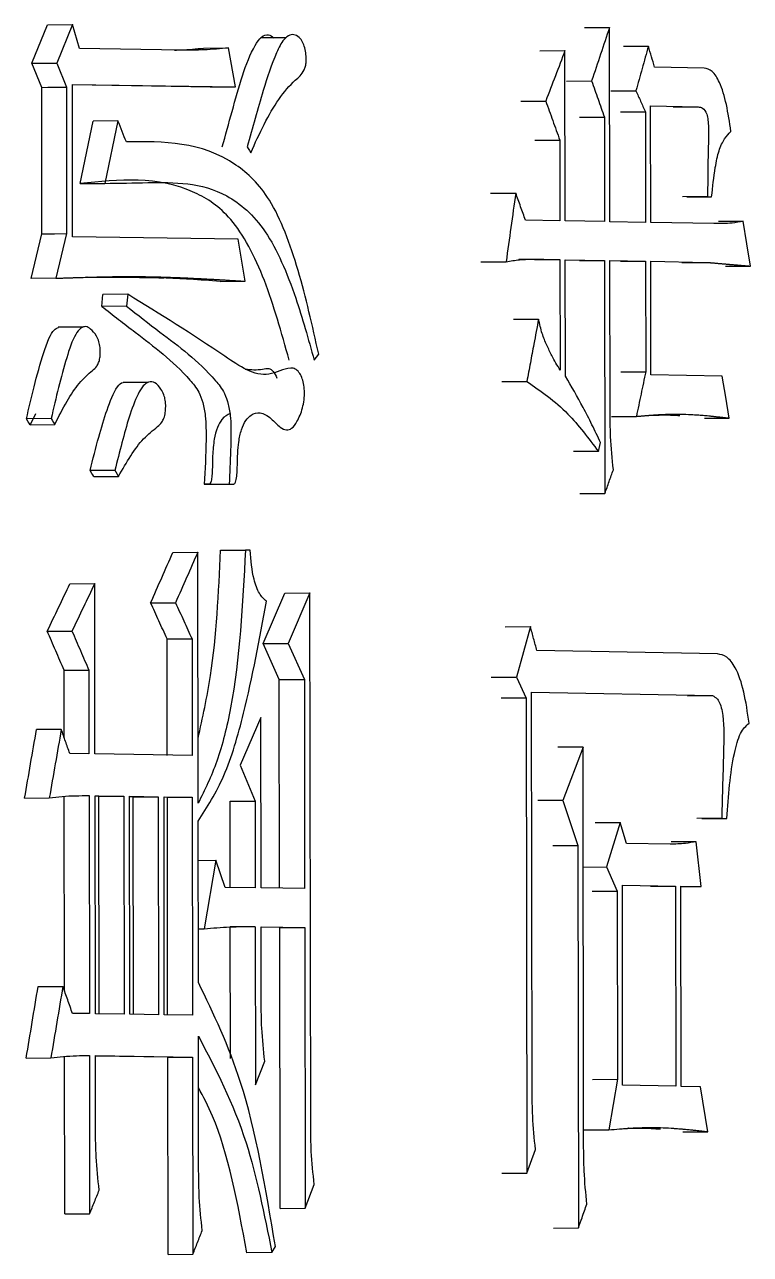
# Model space of a CAD drawing. Header units: millimetres. Extents: x 1726 to 4771, y 590 to 2743.
# Drawn here: x 3184.06 to 3186.687, y 961.386 to 965.839 of the extents above; entities that cross this region are included whole.
import ezdxf

# ---------------------------------------------------------------- set-up
doc = ezdxf.new("R2010")
doc.units = ezdxf.units.MM

msp = doc.modelspace()

# ---------------------------------------------------------------- linework, layer by layer
at = {"color": 7, "linetype": 'Continuous', "lineweight": 25}
for p, q in [((3184.0863, 965.6988), (3184.1428, 965.8386)), ((3184.1428, 965.8386), (3184.2324, 965.839)), ((3184.2324, 965.839), (3184.1758, 965.6993)), ((3184.2586, 965.7521), (3184.2324, 965.839)), ((3186.0868, 965.828), (3186.1774, 965.8284)), ((3186.1784, 965.1253), (3186.1774, 965.8284)), ((3184.6287, 965.7464), (3184.2586, 965.7521)), ((3184.7076, 965.754), (3184.7979, 965.7545)), ((3184.8234, 965.6135), (3184.7979, 965.7545)), ((3185.0057, 965.7917), (3184.9141, 965.7912)), ((3186.2276, 965.7605), (3186.318, 965.7609)), ((3185.9253, 965.7443), (3186.0161, 965.7448)), ((3186.0169, 965.1282), (3186.0161, 965.7448)), ((3184.0863, 965.6988), (3184.1758, 965.6993)), ((3184.1214, 965.6117), (3184.0863, 965.6988)), ((3184.1758, 965.6993), (3184.2109, 965.6122)), ((3186.5204, 965.6815), (3186.3407, 965.6848)), ((3184.2327, 965.6227), (3184.8234, 965.6135)), ((3184.2335, 965.071), (3184.2327, 965.6227)), ((3184.733, 965.613), (3184.2327, 965.6208)), ((3186.0219, 965.6344), (3186.1125, 965.6349)), ((3184.1221, 965.0817), (3184.1214, 965.6117)), ((3184.2109, 965.6122), (3184.2116, 965.0822)), ((3184.733, 965.613), (3184.8234, 965.6135)), ((3186.1824, 965.5991), (3186.2728, 965.5995)), ((3185.8557, 965.5617), (3185.9465, 965.5621)), ((3186.3258, 965.5445), (3186.4982, 965.5413)), ((3186.3264, 965.1226), (3186.3258, 965.5445)), ((3186.4082, 965.5408), (3186.4982, 965.5413)), ((3184.2607, 965.2635), (3184.3079, 965.4899)), ((3184.3976, 965.4904), (3184.3079, 965.4899)), ((3184.3976, 965.4904), (3184.3504, 965.264)), ((3186.1587, 965.5042), (3186.1593, 965.1256)), ((3186.307, 965.5232), (3186.3076, 965.1229)), ((3185.9972, 965.4206), (3185.9976, 965.1285)), ((3184.2607, 965.2635), (3184.3504, 965.264)), ((3185.7468, 965.2283), (3185.8377, 965.2287)), ((3186.5322, 965.2161), (3186.4421, 965.2157)), ((3186.457, 965.2154), (3186.547, 965.2158)), ((3186.5322, 965.2161), (3186.547, 965.2158)), ((3185.9976, 965.1285), (3185.8731, 965.1308)), ((3186.1593, 965.1256), (3186.0169, 965.1282)), ((3186.5716, 965.1267), (3186.6615, 965.1271)), ((3184.0831, 964.92), (3184.1221, 965.0817)), ((3184.2116, 965.0822), (3184.1726, 964.9205)), ((3186.3076, 965.1229), (3186.1784, 965.1253)), ((3186.5546, 965.1183), (3186.3264, 965.1226)), ((3184.8326, 965.0617), (3184.2335, 965.071)), ((3184.858, 964.9098), (3184.8326, 965.0617)), ((3185.7118, 964.9801), (3185.8027, 964.9806)), ((3185.9396, 964.989), (3185.8488, 964.9885)), ((3185.907, 964.9875), (3185.9978, 964.9879)), ((3185.9396, 964.989), (3185.9978, 964.9879)), ((3185.9978, 964.9879), (3185.9984, 964.5877)), ((3186.0171, 964.9876), (3186.1594, 964.985)), ((3186.0177, 964.5657), (3186.0171, 964.9876)), ((3186.0689, 964.9846), (3186.1594, 964.985)), ((3186.1594, 964.985), (3186.1607, 964.1413)), ((3186.1786, 964.9847), (3186.3078, 964.9823)), ((3186.1793, 964.4438), (3186.1786, 964.9847)), ((3186.2174, 964.9819), (3186.3078, 964.9823)), ((3186.3078, 964.9823), (3186.3083, 964.5821)), ((3186.3266, 964.982), (3186.5288, 964.9782)), ((3186.3272, 964.5709), (3186.3266, 964.982)), ((3186.4388, 964.9778), (3186.5288, 964.9782)), ((3186.5976, 964.964), (3186.6874, 964.9644)), ((3184.1726, 964.9205), (3184.0831, 964.92)), ((3184.7676, 964.9094), (3184.858, 964.9098)), ((3184.339, 964.8188), (3184.3432, 964.862)), ((3184.433, 964.8625), (3184.3432, 964.862)), ((3184.433, 964.8625), (3184.4288, 964.8193)), ((3184.4288, 964.8193), (3184.339, 964.8188)), ((3185.8296, 964.7726), (3185.9204, 964.773)), ((3184.2722, 964.744), (3184.1815, 964.7435)), ((3185.108, 964.6245), (3185.1244, 964.6459)), ((3186.5849, 964.5661), (3186.3272, 964.5709)), ((3184.5075, 964.5435), (3184.4165, 964.543)), ((3185.7869, 964.5462), (3185.8778, 964.5466)), ((3184.0992, 964.4291), (3184.0795, 964.3901)), ((3186.1841, 964.42), (3186.2745, 964.4205)), ((3186.5211, 964.4138), (3186.611, 964.4142)), ((3184.1558, 964.4124), (3184.0663, 964.4119)), ((3184.0794, 964.3901), (3184.1689, 964.3906)), ((3186.1375, 964.2931), (3186.1451, 964.3255)), ((3186.1375, 964.2931), (3186.0469, 964.2927)), ((3184.3865, 964.225), (3184.2967, 964.2245)), ((3184.3097, 964.2027), (3184.3994, 964.2032)), ((3184.71, 964.1747), (3184.8002, 964.1752)), ((3184.7267, 964.1745), (3184.71, 964.1747)), ((3184.7267, 964.1745), (3184.817, 964.175)), ((3186.0701, 964.1409), (3186.1607, 964.1413)), ((3184.5963, 963.9278), (3184.6865, 963.9283)), ((3184.6878, 963.0197), (3184.6865, 963.9283)), ((3184.769, 963.9358), (3184.8593, 963.9363)), ((3184.8761, 963.9361), (3184.8593, 963.9363)), ((3184.2239, 963.8146), (3184.3135, 963.8151)), ((3184.3144, 963.1985), (3184.3135, 963.8151)), ((3184.5159, 963.7452), (3184.606, 963.7456)), ((3184.9237, 963.598), (3185.002, 963.7806)), ((3185.002, 963.7806), (3185.0927, 963.7811)), ((3185.0927, 963.7811), (3185.0142, 963.5985)), ((3185.0954, 961.8557), (3185.0927, 963.7811)), ((3185.7999, 963.6589), (3185.8908, 963.6594)), ((3185.8908, 963.6594), (3185.8402, 963.4764)), ((3184.1416, 963.6428), (3184.2311, 963.6433)), ((3184.5762, 963.1926), (3184.5756, 963.6144)), ((3184.6657, 963.6149), (3184.6663, 963.193)), ((3184.9237, 963.598), (3185.0142, 963.5985)), ((3184.9818, 963.4673), (3184.9237, 963.598)), ((3185.0142, 963.5985), (3185.0724, 963.4678)), ((3186.5679, 963.5605), (3185.9143, 963.5724)), ((3184.203, 963.2569), (3184.2026, 963.5012)), ((3184.2923, 963.5017), (3184.2927, 963.1989)), ((3184.9818, 963.4673), (3185.0724, 963.4678)), ((3184.9829, 962.712), (3184.9818, 963.4673)), ((3185.0724, 963.4678), (3185.0735, 962.7106)), ((3185.7493, 963.4759), (3185.8402, 963.4764)), ((3185.8402, 963.4764), (3185.8755, 963.4)), ((3185.8755, 963.4), (3185.7847, 963.3996)), ((3185.8755, 963.4), (3185.878, 961.6802)), ((3185.895, 963.4213), (3186.5496, 963.4094)), ((3185.8971, 961.9827), (3185.895, 963.4213)), ((3186.4596, 963.409), (3186.5496, 963.4094)), ((3184.9146, 963.3297), (3184.8395, 963.1578)), ((3184.9155, 962.7131), (3184.9146, 963.3297)), ((3184.1924, 963.2869), (3184.1029, 963.2864)), ((3186.0814, 963.2233), (3185.9907, 963.2229)), ((3186.0814, 963.2233), (3186.0083, 963.0299)), ((3186.0834, 961.7847), (3186.0814, 963.2233)), ((3184.2927, 963.1989), (3184.2231, 963.1999)), ((3184.6663, 963.193), (3184.3144, 963.1985)), ((3184.8395, 963.1578), (3184.8942, 963.0272)), ((3184.0596, 963.0383), (3184.149, 963.0388)), ((3184.2043, 962.3392), (3184.2033, 963.0447)), ((3184.2929, 963.0474), (3184.294, 962.2578)), ((3184.3157, 962.2575), (3184.3146, 963.0471)), ((3184.3146, 963.0471), (3184.4184, 963.0455)), ((3184.3286, 963.045), (3184.3146, 963.0452)), ((3184.3286, 963.045), (3184.4184, 963.0455)), ((3184.3297, 962.2572), (3184.3286, 963.045)), ((3184.4184, 963.0455), (3184.4195, 962.2559)), ((3184.4411, 962.2555), (3184.4399, 963.0452)), ((3184.4399, 963.0452), (3184.5429, 963.0435)), ((3184.453, 963.0431), (3184.4399, 963.0433)), ((3184.453, 963.0431), (3184.5429, 963.0435)), ((3184.4541, 962.2553), (3184.453, 963.0431)), ((3184.5429, 963.0435), (3184.5441, 962.2539)), ((3184.5654, 962.2536), (3184.5643, 963.0432)), ((3184.5643, 963.0432), (3184.6665, 963.0416)), ((3184.5764, 963.0411), (3184.5643, 963.0413)), ((3184.5764, 963.0411), (3184.6665, 963.0416)), ((3184.5775, 962.2534), (3184.5764, 963.0411)), ((3184.6665, 963.0416), (3184.6677, 962.252)), ((3184.8038, 963.0267), (3184.8942, 963.0272)), ((3184.8042, 962.7149), (3184.8038, 963.0267)), ((3184.8942, 963.0272), (3184.8946, 962.7135)), ((3186.0083, 963.0299), (3185.9176, 963.0295)), ((3186.0083, 963.0299), (3186.0626, 962.8667)), ((3184.6887, 962.3706), (3184.6879, 962.9548)), ((3186.1253, 962.95), (3186.2158, 962.9505)), ((3186.2158, 962.9505), (3186.1664, 962.7891)), ((3186.2387, 962.8743), (3186.2158, 962.9505)), ((3186.5835, 962.9653), (3186.4936, 962.9649)), ((3186.5121, 962.9645), (3186.602, 962.9649)), ((3186.5835, 962.9653), (3186.602, 962.9649)), ((3185.972, 962.8663), (3186.0626, 962.8667)), ((3186.0626, 962.8667), (3186.0646, 961.4821)), ((3186.3974, 962.8714), (3186.2387, 962.8743)), ((3186.4909, 962.8805), (3186.4008, 962.8801)), ((3186.5097, 962.7179), (3186.4909, 962.8805)), ((3184.6881, 962.8128), (3184.7515, 962.8131)), ((3184.7515, 962.8131), (3184.7096, 962.565)), ((3184.7854, 962.7152), (3184.7515, 962.8131)), ((3186.082, 962.7887), (3186.1664, 962.7891)), ((3186.1664, 962.7891), (3186.2047, 962.7019)), ((3186.2248, 961.9984), (3186.2237, 962.7232)), ((3186.2237, 962.7232), (3186.4164, 962.7196)), ((3184.8946, 962.7135), (3184.7854, 962.7152)), ((3185.0735, 962.7106), (3184.9155, 962.7131)), ((3186.1142, 962.7014), (3186.2047, 962.7019)), ((3186.2047, 962.7019), (3186.2057, 962.0204)), ((3186.3262, 962.7192), (3186.4164, 962.7196)), ((3186.4164, 962.7196), (3186.4174, 961.9949)), ((3186.4361, 961.9946), (3186.4351, 962.7193)), ((3186.4351, 962.7193), (3186.5097, 962.7179)), ((3186.4351, 962.7175), (3186.5097, 962.7179)), ((3184.6884, 962.5649), (3184.7096, 962.565)), ((3184.8948, 962.5728), (3184.8044, 962.5724)), ((3184.8051, 962.0952), (3184.8044, 962.5724)), ((3184.8948, 962.5728), (3184.8956, 961.9996)), ((3184.9157, 962.5725), (3185.0737, 962.5699)), ((3184.9161, 962.3021), (3184.9157, 962.5725)), ((3184.9831, 962.5695), (3184.9157, 962.5706)), ((3184.9831, 962.5695), (3185.0737, 962.5699)), ((3184.9845, 961.5527), (3184.9831, 962.5695)), ((3185.0737, 962.5699), (3185.0752, 961.5532)), ((3184.1086, 962.3561), (3184.1981, 962.3566)), ((3184.294, 962.2578), (3184.2331, 962.2587)), ((3184.4195, 962.2559), (3184.3157, 962.2575)), ((3184.5441, 962.2539), (3184.4411, 962.2555)), ((3184.6677, 962.252), (3184.5654, 962.2536)), ((3184.6897, 961.6891), (3184.689, 962.1759)), ((3184.2055, 961.5326), (3184.2046, 962.1029)), ((3184.2943, 962.1063), (3184.2951, 961.533)), ((3184.316, 962.106), (3184.6679, 962.1005)), ((3184.3163, 961.8356), (3184.316, 962.106)), ((3184.5778, 962.1), (3184.316, 962.1041)), ((3184.5778, 962.1), (3184.6679, 962.1005)), ((3184.5788, 961.3861), (3184.5778, 962.1)), ((3184.6679, 962.1005), (3184.6689, 961.3866)), ((3184.0653, 962.0972), (3184.1547, 962.0977)), ((3184.8956, 961.9996), (3184.929, 962.0855)), ((3186.1152, 962.02), (3186.2057, 962.0204)), ((3186.2057, 962.0204), (3186.1754, 961.8371)), ((3186.4174, 961.9949), (3186.2248, 961.9984)), ((3186.507, 961.9932), (3186.4361, 961.9946)), ((3186.5333, 961.8305), (3186.507, 961.9932)), ((3186.0849, 961.8366), (3186.1754, 961.8371)), ((3186.4433, 961.8301), (3186.5333, 961.8305)), ((3185.878, 961.6802), (3185.9091, 961.7661)), ((3185.7871, 961.6797), (3185.878, 961.6802)), ((3185.0752, 961.5532), (3185.1081, 961.6391)), ((3184.2055, 961.5326), (3184.2951, 961.533)), ((3184.9845, 961.5527), (3185.0752, 961.5532)), ((3185.9739, 961.4817), (3186.0646, 961.4821)), ((3184.5788, 961.3861), (3184.6689, 961.3866)), ((3184.955, 961.3929), (3184.8645, 961.3924)), ((3184.955, 961.3929), (3184.9674, 961.4143))]:
    msp.add_line(p, q, dxfattribs=at)
at = {"color": 7, "linetype": 'Continuous', "lineweight": 25, "flags": 128}
for points in [[(3184.1214, 965.6117), (3184.1437, 965.6119), (3184.1661, 965.612), (3184.1885, 965.6121), (3184.2109, 965.6122)], [(3186.0682, 965.5038), (3186.1127, 965.504), (3186.1587, 965.5042)], [(3186.2166, 965.5227), (3186.2609, 965.5229), (3186.307, 965.5232)], [(3184.8656, 965.3965), (3184.8688, 965.3909), (3184.8735, 965.3828), (3184.8782, 965.3747)], [(3185.9064, 965.4202), (3185.9512, 965.4204), (3185.9972, 965.4206)], [(3186.6874, 964.9644), (3186.6744, 965.0458), (3186.6615, 965.1271)], [(3184.1221, 965.0817), (3184.1447, 965.0818), (3184.1673, 965.0819), (3184.2116, 965.0822)], [(3186.218, 964.5817), (3186.2394, 964.5818), (3186.2627, 964.5819), (3186.3083, 964.5821)], [(3186.611, 964.4142), (3186.598, 964.4902), (3186.5849, 964.5661)], [(3184.0795, 964.3901), (3184.0761, 964.3957), (3184.0728, 964.4012), (3184.0663, 964.4119)], [(3184.1558, 964.4124), (3184.1591, 964.4069), (3184.164, 964.3988), (3184.1689, 964.3906)], [(3184.3097, 964.2027), (3184.3064, 964.2083), (3184.3031, 964.2138), (3184.2967, 964.2245)], [(3184.3865, 964.225), (3184.3898, 964.2195), (3184.3946, 964.2113), (3184.3994, 964.2032)], [(3184.5756, 963.6144), (3184.6206, 963.6147), (3184.6657, 963.6149)], [(3184.2026, 963.5012), (3184.2474, 963.5015), (3184.2923, 963.5017)]]:
    msp.add_lwpolyline(points, dxfattribs=at)
at = {"color": 7, "linetype": 'Continuous', "lineweight": 25}
for points, knots in [([(3184.7753, 965.396), (3184.7871, 965.4387), (3184.8227, 965.5674), (3184.8638, 965.7205), (3184.9163, 965.7971), (3184.9411, 965.8066), (3184.9559, 965.796), (3184.9622, 965.7915)], [0, 0, 0, 0, 0.243095, 0.731481, 0.828839, 0.927116, 1, 1, 1, 1]), ([(3184.8782, 965.3747), (3184.8941, 965.4099), (3184.9422, 965.516), (3185.0081, 965.6154), (3185.0653, 965.6583), (3185.077, 965.6881), (3185.0796, 965.7058), (3185.0792, 965.7272), (3185.0755, 965.7501), (3185.0683, 965.7727), (3185.0563, 965.7921), (3185.0396, 965.8031), (3185.019, 965.8035), (3184.9945, 965.7843), (3184.9604, 965.7162), (3184.917, 965.5835), (3184.8845, 965.465), (3184.8656, 965.3965)], [0, 0, 0, 0, 0.115425, 0.348555, 0.412098, 0.42532, 0.438686, 0.453028, 0.472542, 0.492546, 0.515345, 0.548269, 0.582418, 0.623377, 0.682539, 0.816306, 1, 1, 1, 1]), ([(3186.1774, 965.8284), (3186.1666, 965.7961), (3186.145, 965.7316), (3186.1234, 965.6671), (3186.1125, 965.6349)], [0, 0, 0, 0, 0.5, 1, 1, 1, 1]), ([(3184.6028, 965.7468), (3184.611, 965.747), (3184.6461, 965.748), (3184.6809, 965.7514), (3184.7076, 965.754)], [0, 0, 0, 0, 0.2326015, 1, 1, 1, 1]), ([(3184.7979, 965.7545), (3184.7833, 965.7531), (3184.7539, 965.7503), (3184.6976, 965.7466), (3184.6557, 965.7464), (3184.6287, 965.7464)], [0, 0, 0, 0, 0.261316, 0.522638, 1, 1, 1, 1]), ([(3186.318, 965.7609), (3186.3105, 965.734), (3186.2954, 965.6802), (3186.2803, 965.6264), (3186.2728, 965.5995)], [0, 0, 0, 0, 0.4999992, 1, 1, 1, 1]), ([(3186.3407, 965.6848), (3186.3369, 965.6975), (3186.3294, 965.7229), (3186.3218, 965.7482), (3186.318, 965.7609)], [0, 0, 0, 0, 0.5, 1, 1, 1, 1]), ([(3186.0161, 965.7448), (3186.0045, 965.7143), (3185.9814, 965.6534), (3185.9581, 965.5926), (3185.9465, 965.5621)], [0, 0, 0, 0, 0.5, 1, 1, 1, 1]), ([(3186.6169, 965.4525), (3186.6119, 965.4857), (3186.6022, 965.5512), (3186.579, 965.6281), (3186.55, 965.6747), (3186.5302, 965.6792), (3186.5204, 965.6815)], [0, 0, 0, 0, 0.290906, 0.5739, 0.788993, 1, 1, 1, 1]), ([(3186.1125, 965.6349), (3186.1202, 965.6131), (3186.1357, 965.5696), (3186.151, 965.526), (3186.1587, 965.5042)], [0, 0, 0, 0, 0.5, 1, 1, 1, 1]), ([(3186.2728, 965.5995), (3186.2785, 965.5868), (3186.2899, 965.5613), (3186.3013, 965.5359), (3186.307, 965.5232)], [0, 0, 0, 0, 0.5, 1, 1, 1, 1]), ([(3185.9465, 965.5621), (3185.955, 965.5385), (3185.9719, 965.4914), (3185.9887, 965.4442), (3185.9972, 965.4206)], [0, 0, 0, 0, 0.5, 1, 1, 1, 1]), ([(3186.4982, 965.5413), (3186.5037, 965.5405), (3186.5146, 965.5391), (3186.5317, 965.5177), (3186.5366, 965.4661), (3186.5338, 965.3671), (3186.5329, 965.2829), (3186.5322, 965.2161)], [0, 0, 0, 0, 0.111188, 0.223572, 0.352358, 0.48582, 1, 1, 1, 1]), ([(3184.4279, 965.4142), (3184.4229, 965.4269), (3184.4128, 965.4523), (3184.4027, 965.4777), (3184.3976, 965.4904)], [0, 0, 0, 0, 0.5, 1, 1, 1, 1]), ([(3186.547, 965.2158), (3186.5509, 965.2515), (3186.5573, 965.3097), (3186.5722, 965.3847), (3186.5933, 965.4276), (3186.609, 965.4442), (3186.6169, 965.4525)], [0, 0, 0, 0, 0.350808, 0.573679, 0.788817, 1, 1, 1, 1]), ([(3185.1244, 964.6459), (3185.1014, 964.7488), (3185.0551, 964.9553), (3184.9574, 965.2166), (3184.7436, 965.4178), (3184.5629, 965.4157), (3184.4279, 965.4142)], [0, 0, 0, 0, 0.180959, 0.363243, 0.524232, 1, 1, 1, 1]), ([(3185.0173, 964.6241), (3184.9895, 964.7238), (3184.9337, 964.9245), (3184.8157, 965.1476), (3184.5878, 965.2968), (3184.401, 965.2778), (3184.2607, 965.2635)], [0, 0, 0, 0, 0.179295, 0.360836, 0.520025, 1, 1, 1, 1]), ([(3184.3504, 965.264), (3184.4024, 965.265), (3184.5509, 965.2678), (3184.7498, 965.2693), (3184.937, 965.1096), (3185.0381, 964.875), (3185.0867, 964.7007), (3185.108, 964.6245)], [0, 0, 0, 0, 0.178231, 0.509536, 0.685642, 0.862667, 1, 1, 1, 1]), ([(3185.8377, 965.2287), (3185.8319, 965.1874), (3185.8202, 965.1046), (3185.8086, 965.0219), (3185.8027, 964.9806)], [0, 0, 0, 0, 0.499999, 1, 1, 1, 1]), ([(3185.8731, 965.1308), (3185.8672, 965.1471), (3185.8554, 965.1797), (3185.8436, 965.2124), (3185.8377, 965.2287)], [0, 0, 0, 0, 0.500001, 1, 1, 1, 1]), ([(3186.6615, 965.1271), (3186.6482, 965.1246), (3186.6238, 965.1199), (3186.5881, 965.1184), (3186.5658, 965.1184), (3186.5546, 965.1183)], [0, 0, 0, 0, 0.374547, 0.687197, 1, 1, 1, 1]), ([(3185.8027, 964.9806), (3185.819, 964.9832), (3185.85, 964.9882), (3185.8957, 964.9896), (3185.9249, 964.9892), (3185.9396, 964.989)], [0, 0, 0, 0, 0.356505, 0.678169, 1, 1, 1, 1]), ([(3186.5288, 964.9782), (3186.5302, 964.9781), (3186.5323, 964.9779), (3186.5351, 964.9777), (3186.5378, 964.9774), (3186.5406, 964.9772), (3186.5434, 964.9769), (3186.5455, 964.9768), (3186.5476, 964.9766), (3186.5504, 964.9763), (3186.5538, 964.976), (3186.558, 964.9757), (3186.5622, 964.9753), (3186.5664, 964.975), (3186.5705, 964.9746), (3186.5761, 964.9741), (3186.5816, 964.9736), (3186.5872, 964.9731), (3186.5913, 964.9728), (3186.5955, 964.9724), (3186.6011, 964.9719), (3186.6066, 964.9714), (3186.6121, 964.971), (3186.6163, 964.9706), (3186.6204, 964.9702), (3186.626, 964.9698), (3186.6315, 964.9693), (3186.637, 964.9688), (3186.6412, 964.9684), (3186.6453, 964.9681), (3186.6488, 964.9678), (3186.6515, 964.9675), (3186.6543, 964.9673), (3186.657, 964.967), (3186.6598, 964.9668), (3186.6619, 964.9666), (3186.6639, 964.9664), (3186.666, 964.9663), (3186.6688, 964.966), (3186.6715, 964.9658), (3186.6743, 964.9655), (3186.6763, 964.9654), (3186.6784, 964.9652), (3186.6809, 964.965), (3186.6839, 964.9647), (3186.6862, 964.9645), (3186.6874, 964.9644)], [0, 0, 0, 0, 0.026197, 0.039295, 0.052394, 0.07859, 0.091689, 0.104787, 0.117886, 0.130984, 0.157181, 0.183378, 0.209574, 0.235771, 0.261968, 0.288165, 0.340558, 0.366755, 0.392952, 0.419149, 0.445345, 0.497739, 0.523936, 0.550133, 0.576329, 0.602526, 0.65492, 0.681117, 0.707313, 0.73351, 0.759707, 0.772805, 0.785904, 0.812101, 0.825199, 0.838297, 0.851396, 0.864494, 0.877593, 0.903789, 0.916888, 0.929986, 0.943085, 0.956183, 0.978091, 1, 1, 1, 1]), ([(3184.1726, 964.9205), (3184.1773, 964.9207), (3184.1844, 964.921), (3184.1939, 964.9213), (3184.201, 964.9215), (3184.2082, 964.9218), (3184.2153, 964.922), (3184.2224, 964.9223), (3184.2283, 964.9225), (3184.233, 964.9226), (3184.2366, 964.9228), (3184.2401, 964.9229), (3184.2437, 964.923), (3184.2472, 964.9231), (3184.2508, 964.9232), (3184.2543, 964.9233), (3184.2614, 964.9236), (3184.2862, 964.9243), (3184.3145, 964.9251), (3184.3427, 964.9258), (3184.3568, 964.926), (3184.3756, 964.9264), (3184.3991, 964.9267), (3184.4272, 964.9269), (3184.4552, 964.9269), (3184.4833, 964.9266), (3184.5112, 964.9262), (3184.5391, 964.9256), (3184.567, 964.9248), (3184.5948, 964.9239), (3184.6226, 964.9228), (3184.6503, 964.9216), (3184.678, 964.9203), (3184.7056, 964.9188), (3184.7286, 964.9176), (3184.747, 964.9165), (3184.7607, 964.9157), (3184.7745, 964.9149), (3184.7882, 964.9141), (3184.8067, 964.913), (3184.823, 964.912), (3184.8416, 964.9109), (3184.851, 964.9103), (3184.858, 964.9098)], [0, 0, 0, 0, 0.0203708, 0.0305563, 0.0407417, 0.0509271, 0.0611126, 0.071298, 0.0814834, 0.0865761, 0.0916688, 0.0967616, 0.1018543, 0.106947, 0.1120397, 0.1171324, 0.1222251, 0.142596, 0.2240796, 0.2444504, 0.2648213, 0.2851921, 0.3259339, 0.3666757, 0.4074174, 0.4481592, 0.488901, 0.5296427, 0.5703845, 0.6111262, 0.651868, 0.6926097, 0.7333515, 0.7740932, 0.8148349, 0.8352058, 0.8555767, 0.8759475, 0.8963184, 0.9166892, 0.9583446, 0.9687584, 1, 1, 1, 1]), ([(3184.2855, 964.9242), (3184.2853, 964.9242), (3184.2847, 964.924), (3184.357, 964.9252), (3184.4447, 964.9243), (3184.5158, 964.923), (3184.5636, 964.9221)], [0, 0, 0, 0, 0.062593, 0.337786, 0.555088, 1, 1, 1, 1]), ([(3184.7676, 964.9094), (3184.7311, 964.912), (3184.6621, 964.9169), (3184.5924, 964.9204), (3184.5595, 964.9221)], [0, 0, 0, 0, 0.529159, 1, 1, 1, 1]), ([(3184.817, 964.175), (3184.8182, 964.1756), (3184.8207, 964.1768), (3184.8239, 964.1826), (3184.8274, 964.1955), (3184.8292, 964.2169), (3184.8305, 964.2626), (3184.8315, 964.3179), (3184.8439, 964.3735), (3184.8599, 964.4071), (3184.8831, 964.4301), (3184.9149, 964.4374), (3184.9508, 964.4163), (3184.9808, 964.3825), (3185.0063, 964.3685), (3185.0279, 964.3754), (3185.0482, 964.4031), (3185.0638, 964.4397), (3185.0722, 964.4797), (3185.0736, 964.5114), (3185.07, 964.5402), (3185.0629, 964.5634), (3185.0527, 964.5817), (3185.039, 964.5942), (3185.002, 964.5975), (3184.9178, 964.5455), (3184.7195, 964.6856), (3184.5499, 964.7903), (3184.433, 964.8625)], [0, 0, 0, 0, 0.003564, 0.007141, 0.011667, 0.022281, 0.03379, 0.068951, 0.089643, 0.110396, 0.130498, 0.162022, 0.201668, 0.236438, 0.25911, 0.277, 0.29888, 0.327265, 0.340596, 0.354041, 0.36589, 0.376926, 0.38899, 0.402933, 0.419058, 0.496673, 0.653151, 1, 1, 1, 1]), ([(3184.339, 964.8188), (3184.3793, 964.7874), (3184.4873, 964.7033), (3184.6066, 964.6146), (3184.687, 964.5179), (3184.7063, 964.472), (3184.7164, 964.4113), (3184.7172, 964.31), (3184.7128, 964.2279), (3184.71, 964.1747)], [0, 0, 0, 0, 0.239282, 0.640539, 0.710549, 0.75276, 0.795241, 0.867234, 1, 1, 1, 1]), ([(3184.4288, 964.8193), (3184.4691, 964.7878), (3184.5781, 964.7029), (3184.6987, 964.615), (3184.78, 964.5143), (3184.7984, 964.4654), (3184.8085, 964.394), (3184.8057, 964.2954), (3184.8021, 964.2159), (3184.8002, 964.1752)], [0, 0, 0, 0, 0.239125, 0.645779, 0.717633, 0.759609, 0.801685, 0.898672, 1, 1, 1, 1]), ([(3185.9204, 964.773), (3185.9147, 964.7427), (3185.9048, 964.6898), (3185.8906, 964.6143), (3185.8821, 964.5692), (3185.8778, 964.5466)], [0, 0, 0, 0, 0.401772, 0.700886, 1, 1, 1, 1]), ([(3185.9984, 964.5877), (3185.9883, 964.6048), (3185.9717, 964.6331), (3185.9501, 964.6778), (3185.9324, 964.7195), (3185.9244, 964.755), (3185.9204, 964.773)], [0, 0, 0, 0, 0.335639, 0.554348, 0.775254, 1, 1, 1, 1]), ([(3184.0663, 964.4119), (3184.0752, 964.4505), (3184.0942, 964.5332), (3184.1217, 964.6315), (3184.1457, 964.7019), (3184.1644, 964.7338), (3184.1769, 964.7401), (3184.1822, 964.7427)], [0, 0, 0, 0, 0.301046, 0.644397, 0.802042, 0.916781, 1, 1, 1, 1]), ([(3184.1689, 964.3906), (3184.1833, 964.4197), (3184.2109, 964.4751), (3184.2565, 964.5433), (3184.2943, 964.5778), (3184.3188, 964.5983), (3184.3281, 964.6141), (3184.3325, 964.6311), (3184.334, 964.6503), (3184.3331, 964.6707), (3184.3286, 964.6931), (3184.3171, 964.7178), (3184.3008, 964.7367), (3184.2814, 964.7481), (3184.2621, 964.7412), (3184.2354, 964.7087), (3184.2102, 964.6285), (3184.1818, 964.5254), (3184.1645, 964.4502), (3184.1558, 964.4124)], [0, 0, 0, 0, 0.120486, 0.230168, 0.339823, 0.374602, 0.392982, 0.411577, 0.427593, 0.446559, 0.467306, 0.493913, 0.542941, 0.579847, 0.61702, 0.661529, 0.765546, 0.882403, 1, 1, 1, 1]), ([(3184.8584, 964.5918), (3184.8795, 964.5897), (3184.9079, 964.5868), (3184.9416, 964.5971), (3184.9602, 964.5853), (3184.9687, 964.5678), (3184.973, 964.5591)], [0, 0, 0, 0, 0.529729, 0.71645, 0.857848, 1, 1, 1, 1]), ([(3186.1451, 964.3255), (3186.1347, 964.3472), (3186.1139, 964.3907), (3186.072, 964.4726), (3186.0393, 964.5288), (3186.0177, 964.5657)], [0, 0, 0, 0, 0.254915, 0.509864, 1, 1, 1, 1]), ([(3186.3083, 964.5821), (3186.3027, 964.5552), (3186.2914, 964.5013), (3186.2801, 964.4474), (3186.2745, 964.4205)], [0, 0, 0, 0, 0.5, 1, 1, 1, 1]), ([(3184.2967, 964.2245), (3184.3069, 964.2654), (3184.3257, 964.3409), (3184.3575, 964.4446), (3184.3853, 964.5182), (3184.4093, 964.5428), (3184.4168, 964.5427), (3184.417, 964.5427)], [0, 0, 0, 0, 0.326598, 0.603696, 0.882346, 0.995574, 1, 1, 1, 1]), ([(3184.3994, 964.2033), (3184.4287, 964.254), (3184.4724, 964.3301), (3184.5295, 964.3731), (3184.5548, 964.3954), (3184.5645, 964.4134), (3184.5693, 964.4337), (3184.5709, 964.4563), (3184.5695, 964.4789), (3184.5635, 964.5017), (3184.5511, 964.5252), (3184.532, 964.5449), (3184.5089, 964.5469), (3184.4872, 964.5327), (3184.4504, 964.4657), (3184.4194, 964.3553), (3184.3949, 964.2585), (3184.3865, 964.225)], [0, 0, 0, 0, 0.226353, 0.339206, 0.374163, 0.395072, 0.416138, 0.435558, 0.45699, 0.476776, 0.506219, 0.555776, 0.604139, 0.64694, 0.693735, 0.894302, 1, 1, 1, 1]), ([(3185.8778, 964.5466), (3185.9283, 964.5122), (3186.019, 964.4503), (3186.1011, 964.3414), (3186.1375, 964.2931)], [0, 0, 0, 0, 0.557381, 1, 1, 1, 1]), ([(3184.8044, 964.4311), (3184.7939, 964.4261), (3184.7765, 964.4178), (3184.7567, 964.3815), (3184.7443, 964.3353), (3184.7402, 964.2861), (3184.7398, 964.2456), (3184.7389, 964.2182), (3184.7375, 964.1991), (3184.7348, 964.1858), (3184.732, 964.1786), (3184.7291, 964.1754), (3184.7272, 964.1747), (3184.7267, 964.1745)], [0, 0, 0, 0, 0.211048, 0.351364, 0.491878, 0.670961, 0.772602, 0.838815, 0.906615, 0.937206, 0.963178, 0.989307, 1, 1, 1, 1]), ([(3186.1911, 964.2273), (3186.1872, 964.2671), (3186.1803, 964.3384), (3186.1796, 964.4115), (3186.1793, 964.4438)], [0, 0, 0, 0, 0.558835, 1, 1, 1, 1]), ([(3186.2745, 964.4205), (3186.2763, 964.4206), (3186.2798, 964.4209), (3186.2842, 964.4213), (3186.2877, 964.4216), (3186.2912, 964.4219), (3186.2948, 964.4222), (3186.2983, 964.4225), (3186.3018, 964.4228), (3186.3053, 964.4231), (3186.3089, 964.4234), (3186.3124, 964.4237), (3186.3159, 964.424), (3186.3194, 964.4242), (3186.3229, 964.4245), (3186.3264, 964.4248), (3186.33, 964.425), (3186.3335, 964.4253), (3186.337, 964.4256), (3186.3405, 964.4258), (3186.344, 964.426), (3186.3475, 964.4262), (3186.351, 964.4265), (3186.3545, 964.4267), (3186.3589, 964.4269), (3186.3642, 964.4272), (3186.3747, 964.4277), (3186.4115, 964.4291), (3186.4533, 964.4285), (3186.4915, 964.4262), (3186.5037, 964.4254), (3186.5123, 964.4247), (3186.5193, 964.4242), (3186.5262, 964.4236), (3186.5331, 964.4229), (3186.54, 964.4222), (3186.5469, 964.4214), (3186.5521, 964.4208), (3186.5564, 964.4203), (3186.5599, 964.42), (3186.5633, 964.4196), (3186.5668, 964.4192), (3186.5711, 964.4188), (3186.5745, 964.4184), (3186.5788, 964.4179), (3186.5823, 964.4176), (3186.5866, 964.4171), (3186.59, 964.4167), (3186.5935, 964.4163), (3186.5969, 964.4159), (3186.6003, 964.4155), (3186.6038, 964.4151), (3186.607, 964.4147), (3186.6094, 964.4144), (3186.611, 964.4142)], [0, 0, 0, 0, 0.015528, 0.031057, 0.038821, 0.046585, 0.062113, 0.069877, 0.077641, 0.09317, 0.100934, 0.108698, 0.124226, 0.131991, 0.139755, 0.155283, 0.163047, 0.170811, 0.18634, 0.194104, 0.201868, 0.217396, 0.22516, 0.232925, 0.248453, 0.263981, 0.27951, 0.341623, 0.590106, 0.65222, 0.683276, 0.698805, 0.729861, 0.74539, 0.760918, 0.791975, 0.807503, 0.823031, 0.83856, 0.846324, 0.854088, 0.869616, 0.87738, 0.892909, 0.900673, 0.916201, 0.923965, 0.939494, 0.947258, 0.955022, 0.97055, 0.978315, 0.986079, 1, 1, 1, 1]), ([(3186.3205, 964.4245), (3186.3409, 964.425), (3186.3711, 964.4259), (3186.3877, 964.4258), (3186.4081, 964.425), (3186.4221, 964.424), (3186.4316, 964.4233)], [0, 0, 0, 0, 0.439703, 0.654965, 0.766478, 1, 1, 1, 1]), ([(3186.1607, 964.1413), (3186.1657, 964.1556), (3186.1759, 964.1843), (3186.186, 964.213), (3186.1911, 964.2273)], [0, 0, 0, 0, 0.5, 1, 1, 1, 1]), ([(3184.8002, 964.1752), (3184.8034, 964.1752), (3184.809, 964.1751), (3184.8146, 964.175), (3184.817, 964.175)], [0, 0, 0, 0, 0.56, 1, 1, 1, 1]), ([(3184.5159, 963.7452), (3184.5294, 963.7756), (3184.5562, 963.8365), (3184.583, 963.8973), (3184.5963, 963.9278)], [0, 0, 0, 0, 0.5, 1, 1, 1, 1]), ([(3184.6865, 963.9283), (3184.6731, 963.8978), (3184.6463, 963.837), (3184.6194, 963.7761), (3184.606, 963.7456)], [0, 0, 0, 0, 0.5, 1, 1, 1, 1]), ([(3184.6874, 963.2541), (3184.704, 963.329), (3184.751, 963.5412), (3184.7619, 963.7808), (3184.769, 963.9358)], [0, 0, 0, 0, 0.353207, 1, 1, 1, 1]), ([(3184.8593, 963.9363), (3184.849, 963.7401), (3184.8346, 963.4684), (3184.7601, 963.1655), (3184.7117, 963.0679), (3184.6878, 963.0197)], [0, 0, 0, 0, 0.568218, 0.786772, 1, 1, 1, 1]), ([(3184.9349, 963.7512), (3184.9261, 963.7592), (3184.9082, 963.7756), (3184.8844, 963.8401), (3184.8793, 963.8993), (3184.8761, 963.9361)], [0, 0, 0, 0, 0.268716, 0.546829, 1, 1, 1, 1]), ([(3184.1416, 963.6428), (3184.1553, 963.6714), (3184.1828, 963.7287), (3184.2102, 963.786), (3184.2239, 963.8146)], [0, 0, 0, 0, 0.5, 1, 1, 1, 1]), ([(3184.3135, 963.8151), (3184.2998, 963.7865), (3184.2724, 963.7292), (3184.2449, 963.6719), (3184.2311, 963.6433)], [0, 0, 0, 0, 0.5, 1, 1, 1, 1]), ([(3184.6879, 962.9548), (3184.7206, 963.0058), (3184.7872, 963.1094), (3184.8691, 963.3902), (3184.9099, 963.6137), (3184.9349, 963.7512)], [0, 0, 0, 0, 0.271719, 0.55196, 1, 1, 1, 1]), ([(3184.5756, 963.6144), (3184.5657, 963.6362), (3184.5458, 963.6798), (3184.5259, 963.7234), (3184.5159, 963.7452)], [0, 0, 0, 0, 0.5, 1, 1, 1, 1]), ([(3185.9143, 963.5724), (3185.9104, 963.5869), (3185.9026, 963.6159), (3185.8947, 963.6449), (3185.8908, 963.6594)], [0, 0, 0, 0, 0.4999996, 1, 1, 1, 1]), ([(3184.2026, 963.5012), (3184.1925, 963.5248), (3184.1722, 963.572), (3184.1518, 963.6192), (3184.1416, 963.6428)], [0, 0, 0, 0, 0.5000003, 1, 1, 1, 1]), ([(3184.2311, 963.6433), (3184.2413, 963.6197), (3184.2617, 963.5725), (3184.2821, 963.5253), (3184.2923, 963.5017)], [0, 0, 0, 0, 0.5, 1, 1, 1, 1]), ([(3186.6824, 963.3095), (3186.6769, 963.3484), (3186.6662, 963.4249), (3186.6371, 963.5104), (3186.602, 963.554), (3186.5792, 963.5583), (3186.5679, 963.5605)], [0, 0, 0, 0, 0.291641, 0.5737318, 0.7882738, 1, 1, 1, 1]), ([(3186.5496, 963.4094), (3186.556, 963.4064), (3186.5663, 963.4016), (3186.5784, 963.3792), (3186.5926, 963.3241), (3186.5893, 963.1755), (3186.5858, 963.0489), (3186.5835, 962.9653)], [0, 0, 0, 0, 0.101198, 0.163077, 0.226913, 0.489011, 1, 1, 1, 1]), ([(3186.602, 962.9649), (3186.6079, 963.0465), (3186.6161, 963.159), (3186.6495, 963.2789), (3186.6716, 963.2995), (3186.6824, 963.3095)], [0, 0, 0, 0, 0.5730691, 0.7910531, 1, 1, 1, 1]), ([(3184.0596, 963.0383), (3184.0668, 963.0796), (3184.0812, 963.1624), (3184.0957, 963.2451), (3184.1029, 963.2864)], [0, 0, 0, 0, 0.500001, 1, 1, 1, 1]), ([(3184.1924, 963.2869), (3184.1852, 963.2456), (3184.1707, 963.1629), (3184.1562, 963.0801), (3184.149, 963.0388)], [0, 0, 0, 0, 0.499999, 1, 1, 1, 1]), ([(3184.2231, 963.1999), (3184.218, 963.2144), (3184.2077, 963.2434), (3184.1975, 963.2724), (3184.1924, 963.2869)], [0, 0, 0, 0, 0.500001, 1, 1, 1, 1]), ([(3184.149, 963.0388), (3184.1644, 963.0408), (3184.1962, 963.0451), (3184.2442, 963.0472), (3184.2767, 963.0473), (3184.2929, 963.0474)], [0, 0, 0, 0, 0.3207986, 0.6603196, 1, 1, 1, 1]), ([(3186.4909, 962.8805), (3186.478, 962.8782), (3186.456, 962.8742), (3186.4248, 962.8721), (3186.4065, 962.8717), (3186.3974, 962.8714)], [0, 0, 0, 0, 0.4159651, 0.7079293, 1, 1, 1, 1]), ([(3184.7096, 962.565), (3184.7406, 962.5679), (3184.787, 962.5723), (3184.8487, 962.573), (3184.8794, 962.5729), (3184.8948, 962.5728)], [0, 0, 0, 0, 0.4997982, 0.749887, 1, 1, 1, 1]), ([(3184.9674, 961.4143), (3184.9325, 961.6239), (3184.871, 961.9933), (3184.7437, 962.2567), (3184.6887, 962.3706)], [0, 0, 0, 0, 0.567388, 1, 1, 1, 1]), ([(3184.0653, 962.0972), (3184.0725, 962.1403), (3184.087, 962.2266), (3184.1014, 962.3129), (3184.1086, 962.3561)], [0, 0, 0, 0, 0.500001, 1, 1, 1, 1]), ([(3184.1981, 962.3566), (3184.1909, 962.3134), (3184.1764, 962.2271), (3184.162, 962.1408), (3184.1547, 962.0977)], [0, 0, 0, 0, 0.499999, 1, 1, 1, 1]), ([(3184.2331, 962.2587), (3184.2273, 962.275), (3184.2156, 962.3077), (3184.2039, 962.3403), (3184.1981, 962.3566)], [0, 0, 0, 0, 0.500001, 1, 1, 1, 1]), ([(3184.929, 962.0855), (3184.9247, 962.1254), (3184.9172, 962.1966), (3184.9164, 962.2698), (3184.9161, 962.3021)], [0, 0, 0, 0, 0.558835, 1, 1, 1, 1]), ([(3184.689, 962.1759), (3184.7518, 962.0563), (3184.8657, 961.8393), (3184.9273, 961.5312), (3184.955, 961.3929)], [0, 0, 0, 0, 0.551009, 1, 1, 1, 1]), ([(3184.1547, 962.0977), (3184.1698, 962.0995), (3184.2006, 962.1032), (3184.2471, 962.1059), (3184.2785, 962.1062), (3184.2943, 962.1063)], [0, 0, 0, 0, 0.32278, 0.661317, 1, 1, 1, 1]), ([(3184.8645, 961.3924), (3184.8309, 961.5721), (3184.7881, 961.8008), (3184.7067, 961.9569), (3184.6892, 961.9902)], [0, 0, 0, 0, 0.786124, 1, 1, 1, 1]), ([(3185.9091, 961.7661), (3185.9052, 961.806), (3185.8981, 961.8772), (3185.8974, 961.9504), (3185.8971, 961.9827)], [0, 0, 0, 0, 0.558835, 1, 1, 1, 1]), ([(3184.3297, 961.6191), (3184.3253, 961.6589), (3184.3175, 961.7301), (3184.3167, 961.8033), (3184.3163, 961.8356)], [0, 0, 0, 0, 0.558835, 1, 1, 1, 1]), ([(3185.1081, 961.6391), (3185.1039, 961.679), (3185.0965, 961.7502), (3185.0957, 961.8234), (3185.0954, 961.8557)], [0, 0, 0, 0, 0.558835, 1, 1, 1, 1]), ([(3186.1754, 961.8371), (3186.1883, 961.8382), (3186.2075, 961.8399), (3186.2299, 961.8417), (3186.2403, 961.8424), (3186.2451, 961.8427), (3186.2475, 961.8429), (3186.2499, 961.843), (3186.2531, 961.8432), (3186.2571, 961.8435), (3186.2619, 961.8438), (3186.2714, 961.8443), (3186.2922, 961.8452), (3186.324, 961.8458), (3186.362, 961.8453), (3186.3889, 961.8441), (3186.4047, 961.8431), (3186.4094, 961.8428), (3186.4142, 961.8424), (3186.4189, 961.8421), (3186.4252, 961.8416), (3186.4315, 961.8411), (3186.4378, 961.8406), (3186.4472, 961.8397), (3186.4582, 961.8387), (3186.4692, 961.8376), (3186.4755, 961.8369), (3186.4802, 961.8364), (3186.4865, 961.8358), (3186.4927, 961.8351), (3186.499, 961.8344), (3186.5037, 961.8339), (3186.5084, 961.8333), (3186.5131, 961.8328), (3186.5188, 961.8321), (3186.5255, 961.8314), (3186.5307, 961.8308), (3186.5333, 961.8305)], [0, 0, 0, 0, 0.1062288, 0.1593432, 0.1859004, 0.1925397, 0.199179, 0.2058183, 0.2124576, 0.2257362, 0.2390148, 0.2522934, 0.305408, 0.4116388, 0.5178697, 0.6241005, 0.6373791, 0.6506577, 0.6639363, 0.6772148, 0.6904934, 0.7170506, 0.7303292, 0.7436078, 0.7967223, 0.8232795, 0.8365581, 0.8498367, 0.8631152, 0.8896724, 0.902951, 0.9162296, 0.9295082, 0.9427868, 0.9560654, 0.9780327, 1, 1, 1, 1]), ([(3186.2471, 961.8428), (3186.2466, 961.8428), (3186.2437, 961.8425), (3186.3045, 961.8445), (3186.3397, 961.8418), (3186.3613, 961.8402)], [0, 0, 0, 0, 0.07719, 0.432357, 1, 1, 1, 1]), ([(3186.0953, 961.5681), (3186.0914, 961.608), (3186.0845, 961.6792), (3186.0838, 961.7524), (3186.0834, 961.7847)], [0, 0, 0, 0, 0.558839, 1, 1, 1, 1]), ([(3184.7027, 961.4726), (3184.6984, 961.5124), (3184.6908, 961.5837), (3184.69, 961.6569), (3184.6897, 961.6891)], [0, 0, 0, 0, 0.558835, 1, 1, 1, 1]), ([(3184.2951, 961.533), (3184.3008, 961.5474), (3184.3124, 961.576), (3184.3239, 961.6047), (3184.3297, 961.6191)], [0, 0, 0, 0, 0.5, 1, 1, 1, 1]), ([(3186.0646, 961.4821), (3186.069, 961.4944), (3186.0763, 961.5149), (3186.0865, 961.5435), (3186.0924, 961.5599), (3186.0953, 961.5681)], [0, 0, 0, 0, 0.428348, 0.714171, 1, 1, 1, 1]), ([(3184.6689, 961.3866), (3184.6745, 961.401), (3184.6858, 961.4296), (3184.6971, 961.4583), (3184.7027, 961.4726)], [0, 0, 0, 0, 0.5, 1, 1, 1, 1])]:
    msp.add_open_spline(points, degree=3, knots=knots, dxfattribs=at)
msp.add_open_spline([(3184.606, 963.7456), (3184.6159, 963.7239), (3184.6359, 963.6803), (3184.6558, 963.6367), (3184.6657, 963.6149)], degree=3, dxfattribs=at)

doc.saveas('drawing.dxf')
